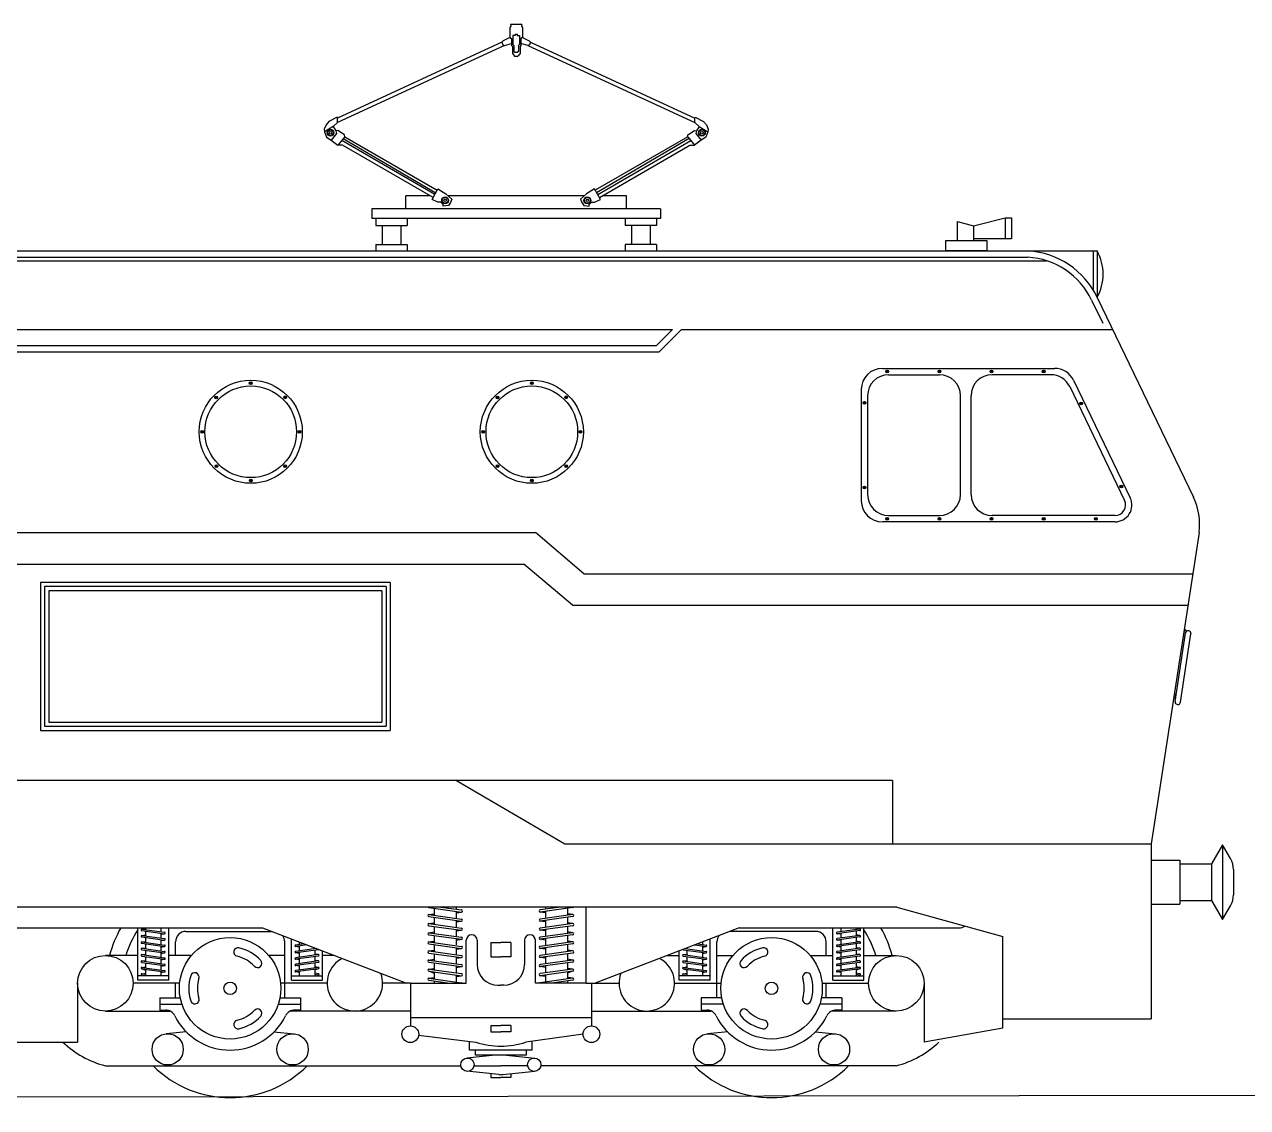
# Model space of a CAD drawing. Header units: millimetres. Extents: x 0 to 57649, y 0 to 15748.
# Drawn here: x 26019 to 29524, y 8422 to 11525 of the extents above; entities that cross this region are included whole.
import ezdxf

# ---------------------------------------------------------------- set-up
doc = ezdxf.new("R2010")
doc.units = ezdxf.units.MM
doc.layers.add('cienka', color=1, linetype='Continuous')
doc.layers.add('najciensza', color=254, linetype='Continuous')

msp = doc.modelspace()

# ---------------------------------------------------------------- linework, layer by layer
at = {"layer": 'cienka', "linetype": 'Continuous'}
msp.add_line((1499.5, 8421.9), (56770.6, 8490.9), dxfattribs=at)
at = {"layer": 'najciensza', "ltscale": 0.07}
for p, q in [((27412.6, 11520.6), (27409.4, 11516.4)), ((27409.4, 11516.4), (27409.4, 11488.2)), ((27411.9, 11525.5), (27412.6, 11520.6)), ((27443.9, 11525.5), (27411.9, 11525.5)), ((27425, 11498.1), (27430.8, 11498.1)), ((27425, 11498.1), (27425, 11494.2)), ((27430.8, 11498.1), (27430.8, 11494.2)), ((27443.9, 11525.5), (27443.2, 11520.6)), ((27443.2, 11520.6), (27446.4, 11516.4)), ((27446.4, 11516.4), (27446.4, 11488.2)), ((27386.9, 11474.6), (26916, 11257)), ((27394.2, 11465), (26916, 11244.5)), ((27390.6, 11478.4), (27386.9, 11474.6)), ((27386.9, 11474.6), (27389.9, 11467.3)), ((27389.9, 11467.3), (27394.2, 11465)), ((27409.4, 11488.2), (27390.6, 11478.4)), ((27394.2, 11465), (27414.3, 11471.4)), ((27409.4, 11488.2), (27414.3, 11485.6)), ((27414.3, 11485.6), (27414.3, 11465.6)), ((27414.3, 11465.6), (27416.9, 11462.5)), ((27425, 11494.2), (27418.7, 11494.2)), ((27418.7, 11494.2), (27418.7, 11468)), ((27418.7, 11468), (27421.3, 11465.5)), ((27421.3, 11465.5), (27421.3, 11448.2)), ((27430.8, 11494.2), (27437.1, 11494.2)), ((27437.1, 11468), (27434.5, 11465.5)), ((27434.5, 11465.5), (27434.5, 11448.2)), ((27437.1, 11494.2), (27437.1, 11468)), ((27441.5, 11465.6), (27438.9, 11462.5)), ((27446.4, 11488.2), (27441.5, 11485.6)), ((27441.5, 11485.6), (27441.5, 11465.6)), ((27461.6, 11465), (27441.5, 11471.4)), ((27446.4, 11488.2), (27465.3, 11478.4)), ((27465.9, 11467.3), (27461.6, 11465)), ((27461.6, 11465), (27939.8, 11244.5)), ((27465.3, 11478.4), (27468.9, 11474.6)), ((27468.9, 11474.6), (27465.9, 11467.3)), ((27468.9, 11474.6), (27939.8, 11257)), ((27416.9, 11462.5), (27416.9, 11442)), ((27416.9, 11442), (27422.9, 11434.2)), ((27421.3, 11448.2), (27425.1, 11445.4)), ((27422.9, 11434.2), (27432.9, 11434.2)), ((27430.8, 11445.4), (27425.1, 11445.4)), ((27434.5, 11448.2), (27430.8, 11445.4)), ((27438.9, 11442), (27432.9, 11434.2)), ((27438.9, 11462.5), (27438.9, 11442)), ((26914.8, 11259.5), (26890.8, 11247.8)), ((26916, 11257), (26914.8, 11259.5)), ((26916, 11244.5), (26916, 11257)), ((27939.8, 11257), (27941, 11259.5)), ((27939.8, 11244.5), (27939.8, 11257)), ((27941, 11259.5), (27965, 11247.8)), ((26882.8, 11237.7), (26877.4, 11225.7)), ((26877.4, 11225.7), (26878.7, 11217.5)), ((26903.1, 11232.9), (26878.7, 11217.5)), ((26878.7, 11217.5), (26884.6, 11203)), ((26890.8, 11247.8), (26882.8, 11237.7)), ((26916, 11244.5), (26903.1, 11232.9)), ((26903.1, 11232.9), (26911.2, 11220.9)), ((26917, 11221.8), (26911.2, 11220.9)), ((26911.2, 11220.9), (26913.3, 11213)), ((26935.7, 11208.9), (26917, 11221.8)), ((27920.1, 11208.9), (27938.8, 11221.8)), ((27938.8, 11221.8), (27944.6, 11220.9)), ((27939.8, 11244.5), (27952.7, 11232.9)), ((27944.6, 11220.9), (27942.6, 11213)), ((27952.7, 11232.9), (27944.6, 11220.9)), ((27952.7, 11232.9), (27977.1, 11217.5)), ((27965, 11247.8), (27973, 11237.7)), ((27977.1, 11217.5), (27971.2, 11203)), ((27973, 11237.7), (27978.4, 11225.7)), ((27978.4, 11225.7), (27977.1, 11217.5)), ((26884.6, 11203), (26897.6, 11194.1)), ((26913.3, 11213), (26897.6, 11194.1)), ((26897.6, 11194.1), (26917, 11179.6)), ((26936.4, 11203.9), (26917, 11179.6)), ((27194.4, 11038), (26927.8, 11193.1)), ((26932.4, 11199), (27197.3, 11043.3)), ((26937.1, 11203.5), (26935.7, 11208.9)), ((26936.4, 11203.9), (27201.3, 11050.6)), ((27919.4, 11203.9), (27654.5, 11050.6)), ((27923.4, 11199), (27658.5, 11043.3)), ((27661.4, 11038), (27928, 11193.1)), ((27918.7, 11203.5), (27920.1, 11208.9)), ((27919.4, 11203.9), (27938.8, 11179.6)), ((27958.2, 11194.1), (27938.8, 11179.6)), ((27942.6, 11213), (27958.2, 11194.1)), ((27971.2, 11203), (27958.2, 11194.1)), ((26930.1, 11179.6), (26917, 11179.6)), ((27189.6, 11029.3), (26930.1, 11179.6)), ((27666.2, 11029.3), (27925.7, 11179.6)), ((27925.7, 11179.6), (27938.8, 11179.6)), ((27186.7, 11024.1), (27203.7, 11054.9)), ((27203.7, 11054.9), (27226.4, 11039.9)), ((27652.1, 11054.9), (27629.5, 11039.9)), ((27669.1, 11024.1), (27652.1, 11054.9)), ((27111.4, 10997.3), (27111.4, 11034.4)), ((27180.8, 11034.4), (27111.4, 11034.4)), ((27203.2, 11016.6), (27186.7, 11024.1)), ((27211.9, 11016.6), (27203.2, 11016.6)), ((27218.8, 11009.3), (27211.9, 11016.6)), ((27218.8, 11005.1), (27218.8, 11009.3)), ((27233.7, 11007), (27218.8, 11005.1)), ((27226.4, 11039.9), (27243.7, 11024.7)), ((27623.2, 11034.4), (27232.7, 11034.4)), ((27239.7, 11015.3), (27233.7, 11007)), ((27243.7, 11024.7), (27239.7, 11015.3)), ((27629.5, 11039.9), (27612.1, 11024.7)), ((27612.1, 11024.7), (27616.1, 11015.3)), ((27616.1, 11015.3), (27622.1, 11007)), ((27622.1, 11007), (27637, 11005.1)), ((27637, 11009.3), (27643.9, 11016.6)), ((27637, 11005.1), (27637, 11009.3)), ((27643.9, 11016.6), (27652.7, 11016.6)), ((27652.7, 11016.6), (27669.1, 11024.1)), ((27744.4, 11034.4), (27675, 11034.4)), ((27744.4, 10997.3), (27744.4, 11034.4)), ((27841.6, 10997.3), (27014.2, 10997.3)), ((27014.2, 10997.3), (27014.2, 10969.2)), ((27841.6, 10997.3), (27841.6, 10969.2)), ((27841.6, 10969.2), (27014.2, 10969.2)), ((27025.9, 10969.2), (27025.9, 10949)), ((27025.9, 10949), (27115.5, 10949)), ((27043.8, 10949), (27043.8, 10894.6)), ((27097.6, 10949), (27097.6, 10894.6)), ((27115.5, 10969.2), (27115.5, 10949)), ((27740.4, 10969.2), (27740.4, 10949)), ((27829.9, 10949), (27740.4, 10949)), ((27758.3, 10949), (27758.3, 10894.6)), ((27812, 10949), (27812, 10894.6)), ((27829.9, 10969.2), (27829.9, 10949)), ((27025.9, 10894.6), (27025.9, 10876.5)), ((27025.9, 10894.6), (27115.5, 10894.6)), ((27115.5, 10894.6), (27115.5, 10876.5)), ((27740.4, 10894.6), (27740.4, 10876.5)), ((27829.9, 10894.6), (27740.4, 10894.6)), ((27829.9, 10894.6), (27829.9, 10876.5)), ((27055, 9914.5), (26076.2, 9914.5)), ((26076.2, 9914.5), (26076.2, 9514.4)), ((26088.2, 9902.6), (26088.2, 9526.3)), ((27043.1, 9902.6), (26088.2, 9902.6)), ((27043.1, 9902.6), (27043.1, 9526.3)), ((27055, 9914.5), (27055, 9514.4)), ((26076.2, 9514.4), (27055, 9514.4)), ((26088.2, 9526.3), (27043.1, 9526.3)), ((29247.5, 9177.7), (29247.6, 8675.8)), ((28822.3, 8675.8), (29247.6, 8675.8))]:
    msp.add_line(p, q, dxfattribs=at)
at = {"layer": 'najciensza'}
for p, q in [((28693, 10961.1), (28738.2, 10948)), ((28693, 10905.5), (28693, 10961.1)), ((28738.2, 10948), (28829.1, 10971.3)), ((28738.2, 10948), (28738.2, 10905.5)), ((28829.1, 10971.3), (28847, 10971.3)), ((28829.1, 10971.3), (28829.1, 10911.4)), ((28847, 10971.3), (28847, 10911.4)), ((28658.2, 10905.5), (28658.2, 10876.5)), ((28777.5, 10905.5), (28658.2, 10905.5)), ((28847, 10911.4), (28738.2, 10911.4)), ((28777.5, 10876.5), (28777.5, 10905.5)), ((19560.4, 10876.5), (28895.1, 10876.5)), ((28777.5, 10876.5), (28658.2, 10876.5)), ((28895.1, 10876.5), (29093.3, 10876.5)), ((29081.4, 10876.5), (29081.4, 10765)), ((29093.3, 10876.5), (29093.3, 10743.1)), ((19507.7, 10848.4), (28947.8, 10848.4)), ((19561.5, 10858.6), (28894, 10858.6)), ((29077.2, 10735.4), (29109, 10669.4)), ((29092.8, 10744.2), (29093.3, 10743.1)), ((29093.3, 10743.1), (29368.9, 10171.3)), ((20579.4, 10651.5), (27876.1, 10651.5)), ((27876.1, 10651.5), (27830.2, 10605.6)), ((27901.4, 10651.5), (27837.6, 10587.7)), ((27901.4, 10651.5), (29137.5, 10651.5)), ((20617.9, 10587.7), (27837.6, 10587.7)), ((20625.3, 10605.6), (27830.2, 10605.6)), ((28477.3, 10540), (28971.1, 10540)), ((28489.7, 10531.8), (28491.2, 10532.6)), ((28489.7, 10530.1), (28489.7, 10531.8)), ((28491.2, 10529.3), (28489.7, 10530.1)), ((28491.2, 10532.6), (28492.6, 10531.8)), ((28492.6, 10530.1), (28491.2, 10529.3)), ((28492.6, 10531.8), (28492.6, 10530.1)), ((28495.4, 10521.9), (28640.8, 10521.9)), ((28639.2, 10531.8), (28640.7, 10532.6)), ((28639.2, 10530.1), (28639.2, 10531.8)), ((28640.7, 10529.3), (28639.2, 10530.1)), ((28640.7, 10532.6), (28642.1, 10531.8)), ((28642.1, 10530.1), (28640.7, 10529.3)), ((28642.1, 10531.8), (28642.1, 10530.1)), ((28788.7, 10531.8), (28790.2, 10532.6)), ((28788.7, 10530.1), (28788.7, 10531.8)), ((28790.2, 10529.3), (28788.7, 10530.1)), ((28790.2, 10532.6), (28791.6, 10531.8)), ((28791.6, 10530.1), (28790.2, 10529.3)), ((28791.6, 10531.8), (28791.6, 10530.1)), ((28959.8, 10521.9), (28791.9, 10521.9)), ((28939.7, 10532.6), (28938.2, 10531.8)), ((28938.2, 10531.8), (28938.2, 10530.1)), ((28938.2, 10530.1), (28939.7, 10529.3)), ((28941.1, 10531.8), (28939.7, 10532.6)), ((28939.7, 10529.3), (28941.1, 10530.1)), ((28941.1, 10530.1), (28941.1, 10531.8)), ((26665.4, 10498.6), (26666.9, 10499.4)), ((26665.4, 10496.9), (26665.4, 10498.6)), ((26666.9, 10496.1), (26665.4, 10496.9)), ((26666.9, 10499.4), (26668.3, 10498.6)), ((26668.3, 10496.9), (26666.9, 10496.1)), ((26668.3, 10498.6), (26668.3, 10496.9)), ((27471.1, 10498.6), (27472.5, 10499.4)), ((27471.1, 10496.9), (27471.1, 10498.6)), ((27472.5, 10496.1), (27471.1, 10496.9)), ((27472.5, 10499.4), (27474, 10498.6)), ((27474, 10496.9), (27472.5, 10496.1)), ((27474, 10498.6), (27474, 10496.9)), ((29014.2, 10487.7), (29171.4, 10161.6)), ((29025.6, 10505.8), (29187.7, 10169.5)), ((26566.7, 10456.3), (26567.1, 10457.9)), ((26567.9, 10455.1), (26566.7, 10456.3)), ((26567.1, 10457.9), (26568.8, 10458.4)), ((26569.5, 10455.6), (26567.9, 10455.1)), ((26568.8, 10458.4), (26569.9, 10457.2)), ((26569.9, 10457.2), (26569.5, 10455.6)), ((26764, 10457.5), (26765.2, 10458.7)), ((26764.4, 10455.9), (26764, 10457.5)), ((26766, 10455.4), (26764.4, 10455.9)), ((26765.2, 10458.7), (26766.8, 10458.2)), ((26767.2, 10456.6), (26766, 10455.4)), ((26766.8, 10458.2), (26767.2, 10456.6)), ((27372.4, 10456.3), (27372.8, 10457.9)), ((27373.5, 10455.1), (27372.4, 10456.3)), ((27372.8, 10457.9), (27374.4, 10458.4)), ((27375.2, 10455.6), (27373.5, 10455.1)), ((27374.4, 10458.4), (27375.6, 10457.2)), ((27375.6, 10457.2), (27375.2, 10455.6)), ((27569.6, 10457.5), (27570.8, 10458.7)), ((27570, 10455.9), (27569.6, 10457.5)), ((27571.7, 10455.4), (27570, 10455.9)), ((27570.8, 10458.7), (27572.4, 10458.2)), ((27572.8, 10456.6), (27571.7, 10455.4)), ((27572.4, 10458.2), (27572.8, 10456.6)), ((28416.9, 10479.6), (28416.9, 10160.6)), ((28435, 10461.5), (28435, 10178.7)), ((28701.3, 10178.7), (28701.3, 10461.5)), ((28731.5, 10178.7), (28731.5, 10461.5)), ((28425.1, 10442.8), (28424.3, 10441.4)), ((28424.3, 10441.4), (28425.1, 10440)), ((28426.8, 10442.8), (28425.1, 10442.8)), ((28425.1, 10440), (28426.8, 10440)), ((28427.6, 10441.4), (28426.8, 10442.8)), ((28426.8, 10440), (28427.6, 10441.4)), ((29046.3, 10441.2), (29045.4, 10439.7)), ((29045.4, 10439.7), (29046.3, 10438.3)), ((29047.9, 10441.2), (29046.3, 10441.2)), ((29046.3, 10438.3), (29047.9, 10438.3)), ((29048.8, 10439.7), (29047.9, 10441.2)), ((29047.9, 10438.3), (29048.8, 10439.7)), ((26525.9, 10358.1), (26526.8, 10359.5)), ((26526.8, 10356.6), (26525.9, 10358.1)), ((26526.8, 10359.5), (26528.5, 10359.5)), ((26528.5, 10356.6), (26526.8, 10356.6)), ((26528.5, 10359.5), (26529.3, 10358.1)), ((26529.3, 10358.1), (26528.5, 10356.6)), ((26804.9, 10358.5), (26805.7, 10359.9)), ((26805.7, 10357), (26804.9, 10358.5)), ((26805.7, 10359.9), (26807.4, 10359.9)), ((26807.4, 10357), (26805.7, 10357)), ((26807.4, 10359.9), (26808.3, 10358.5)), ((26808.3, 10358.5), (26807.4, 10357)), ((27331.6, 10358.1), (27332.4, 10359.5)), ((27332.4, 10356.6), (27331.6, 10358.1)), ((27332.4, 10359.5), (27334.1, 10359.5)), ((27334.1, 10356.6), (27332.4, 10356.6)), ((27334.1, 10359.5), (27334.9, 10358.1)), ((27334.9, 10358.1), (27334.1, 10356.6)), ((27610.6, 10358.5), (27611.4, 10359.9)), ((27611.4, 10357), (27610.6, 10358.5)), ((27611.4, 10359.9), (27613.1, 10359.9)), ((27613.1, 10357), (27611.4, 10357)), ((27613.1, 10359.9), (27613.9, 10358.5)), ((27613.9, 10358.5), (27613.1, 10357)), ((26567, 10259.9), (26568.2, 10261.1)), ((26567.4, 10258.3), (26567, 10259.9)), ((26569.1, 10257.9), (26567.4, 10258.3)), ((26568.2, 10261.1), (26569.8, 10260.7)), ((26570.2, 10259.1), (26569.1, 10257.9)), ((26569.8, 10260.7), (26570.2, 10259.1)), ((26764.3, 10259.4), (26764.7, 10261)), ((26765.4, 10258.2), (26764.3, 10259.4)), ((26764.7, 10261), (26766.3, 10261.4)), ((26767.1, 10258.6), (26765.4, 10258.2)), ((26766.3, 10261.4), (26767.5, 10260.2)), ((26767.5, 10260.2), (26767.1, 10258.6)), ((27372.7, 10259.9), (27373.8, 10261.1)), ((27373.1, 10258.3), (27372.7, 10259.9)), ((27374.7, 10257.9), (27373.1, 10258.3)), ((27373.8, 10261.1), (27375.4, 10260.7)), ((27375.9, 10259.1), (27374.7, 10257.9)), ((27375.4, 10260.7), (27375.9, 10259.1)), ((27569.9, 10259.4), (27570.3, 10261)), ((27571.1, 10258.2), (27569.9, 10259.4)), ((27570.3, 10261), (27572, 10261.4)), ((27572.7, 10258.6), (27571.1, 10258.2)), ((27572, 10261.4), (27573.1, 10260.2)), ((27573.1, 10260.2), (27572.7, 10258.6)), ((26665.9, 10219.6), (26667.3, 10220.5)), ((26665.9, 10217.9), (26665.9, 10219.6)), ((26667.3, 10217.1), (26665.9, 10217.9)), ((26667.3, 10220.5), (26668.8, 10219.6)), ((26668.8, 10217.9), (26667.3, 10217.1)), ((26668.8, 10219.6), (26668.8, 10217.9)), ((27471.5, 10219.6), (27473, 10220.5)), ((27471.5, 10217.9), (27471.5, 10219.6)), ((27473, 10217.1), (27471.5, 10217.9)), ((27473, 10220.5), (27474.4, 10219.6)), ((27474.4, 10217.9), (27473, 10217.1)), ((27474.4, 10219.6), (27474.4, 10217.9)), ((29160.6, 10201.3), (29161.4, 10202.8)), ((29161.4, 10199.9), (29160.6, 10201.3)), ((29161.4, 10202.8), (29163.1, 10202.8)), ((29163.1, 10202.8), (29163.9, 10201.3)), ((29163.9, 10201.3), (29163.1, 10199.9)), ((28424.3, 10198.8), (28425.1, 10200.2)), ((28425.1, 10197.3), (28424.3, 10198.8)), ((28425.1, 10200.2), (28426.8, 10200.2)), ((28426.8, 10197.3), (28425.1, 10197.3)), ((28426.8, 10200.2), (28427.6, 10198.8)), ((28427.6, 10198.8), (28426.8, 10197.3)), ((29163.1, 10199.9), (29161.4, 10199.9)), ((29144.2, 10100.2), (28477.3, 10100.2)), ((28491.2, 10110.9), (28489.7, 10110.1)), ((28489.7, 10110.1), (28489.7, 10108.4)), ((28489.7, 10108.4), (28491.2, 10107.5)), ((28492.6, 10110.1), (28491.2, 10110.9)), ((28491.2, 10107.5), (28492.6, 10108.4)), ((28492.6, 10108.4), (28492.6, 10110.1)), ((28495.4, 10118.3), (28640.8, 10118.3)), ((28640.7, 10110.9), (28639.2, 10110.1)), ((28639.2, 10110.1), (28639.2, 10108.4)), ((28639.2, 10108.4), (28640.7, 10107.5)), ((28642.1, 10110.1), (28640.7, 10110.9)), ((28640.7, 10107.5), (28642.1, 10108.4)), ((28642.1, 10108.4), (28642.1, 10110.1)), ((28790.2, 10110.9), (28788.7, 10110.1)), ((28788.7, 10110.1), (28788.7, 10108.4)), ((28788.7, 10108.4), (28790.2, 10107.5)), ((28791.6, 10110.1), (28790.2, 10110.9)), ((28790.2, 10107.5), (28791.6, 10108.4)), ((28791.6, 10108.4), (28791.6, 10110.1)), ((29144.2, 10118.3), (28791.9, 10118.3)), ((28938.2, 10110.1), (28939.7, 10110.9)), ((28938.2, 10108.4), (28938.2, 10110.1)), ((28939.7, 10107.5), (28938.2, 10108.4)), ((28939.7, 10110.9), (28941.1, 10110.1)), ((28941.1, 10108.4), (28939.7, 10107.5)), ((28941.1, 10110.1), (28941.1, 10108.4)), ((29087.7, 10110.1), (29089.2, 10110.9)), ((29087.7, 10108.4), (29087.7, 10110.1)), ((29089.2, 10107.5), (29087.7, 10108.4)), ((29089.2, 10110.9), (29090.6, 10110.1)), ((29090.6, 10108.4), (29089.2, 10107.5)), ((29090.6, 10110.1), (29090.6, 10108.4)), ((20961.3, 10069.9), (27483.3, 10069.9)), ((27622.2, 9951.6), (27483.3, 10069.9)), ((29385.2, 10069.9), (29247.5, 9177.7)), ((20994.7, 9979.3), (27449.9, 9979.3)), ((27588.8, 9861), (27449.9, 9979.3)), ((26064.3, 9926.4), (26064.3, 9502.5)), ((27066.9, 9926.4), (26064.3, 9926.4)), ((27066.9, 9926.4), (27066.9, 9502.5)), ((27622.2, 9951.6), (29366.9, 9951.6)), ((27588.8, 9861), (29352.9, 9861)), ((29316.3, 9585.7), (29346.5, 9781.4)), ((29341.6, 9787.4), (29347.1, 9783.4)), ((29342.5, 9793.3), (29350.8, 9787.2)), ((29331.7, 9583.4), (29361.9, 9779)), ((29313.9, 9608.2), (29318.8, 9601.7)), ((29312.6, 9599.3), (29317.4, 9592.9)), ((26064.3, 9502.5), (27066.9, 9502.5)), ((28506.2, 9359), (24156.4, 9359)), ((27257, 9359), (27567.3, 9177.7)), ((28506.2, 9359), (28506.2, 9177.7)), ((27567.3, 9177.7), (29247.5, 9177.7)), ((29452.2, 9174.3), (29420.8, 9120.6)), ((29475, 9135.2), (29452.2, 9174.3)), ((29452.2, 9174.3), (29452.2, 8961)), ((29247.5, 9130.4), (29329.8, 9130.4)), ((29329.8, 9130.4), (29329.8, 9004.9)), ((29329.8, 9120.6), (29420.8, 9120.6)), ((29420.8, 9120.6), (29420.8, 9014.7)), ((29483.6, 9103.6), (29483.6, 9031.7)), ((29329.8, 9014.7), (29420.8, 9014.7)), ((29420.8, 9014.7), (29452.2, 8961)), ((28519, 8996.4), (24216.8, 8996.4)), ((27177.6, 8995.1), (27270.9, 8982.1)), ((27177.6, 8975), (27192.5, 8977.1)), ((27177.6, 8975), (27270.9, 8962)), ((27192.5, 8993.1), (27192.5, 8972.9)), ((27211.7, 8996.4), (27270.9, 8988.1)), ((27256.1, 8996.4), (27256.1, 8990.1)), ((27256.1, 8984.2), (27256.1, 8964.1)), ((27256.1, 8980), (27270.9, 8982.1)), ((27556.1, 8996.4), (27496.9, 8988.1)), ((27590.2, 8995.1), (27496.9, 8982.1)), ((27511.7, 8980), (27496.9, 8982.1)), ((27590.2, 8975), (27496.9, 8962)), ((27511.7, 8996.4), (27511.7, 8990.1)), ((27511.7, 8984.2), (27511.7, 8964.1)), ((27575.3, 8993.1), (27575.3, 8972.9)), ((27590.2, 8975), (27575.3, 8977.1)), ((27628.3, 8778.1), (27628.3, 8996.4)), ((28519, 8996.4), (28822.3, 8911.7)), ((29247.5, 9004.9), (29329.8, 9004.9)), ((29452.2, 8961), (29475, 9000.1)), ((27177.6, 8969.1), (27270.9, 8956)), ((27177.6, 8948.9), (27192.5, 8951)), ((27177.6, 8948.9), (27270.9, 8935.9)), ((27177.6, 8943), (27270.9, 8929.9)), ((27192.5, 8967), (27192.5, 8946.9)), ((27192.5, 8940.9), (27192.5, 8920.8)), ((27256.1, 8958.1), (27256.1, 8938)), ((27256.1, 8954), (27270.9, 8956)), ((27590.2, 8969.1), (27496.9, 8956)), ((27511.7, 8954), (27496.9, 8956)), ((27590.2, 8948.9), (27496.9, 8935.9)), ((27590.2, 8943), (27496.9, 8929.9)), ((27511.7, 8958.1), (27511.7, 8938)), ((27575.3, 8967), (27575.3, 8946.9)), ((27590.2, 8948.9), (27575.3, 8951)), ((27575.3, 8940.9), (27575.3, 8920.8)), ((25049.6, 8936.7), (26700.4, 8936.7)), ((26050.4, 8936.7), (26267.8, 8936.7)), ((26343.1, 8787.3), (26343.1, 8936.7)), ((26354.9, 8933.2), (26365.4, 8934.7)), ((26354.9, 8933.2), (26420.2, 8924.1)), ((26354.9, 8929), (26420.2, 8919.9)), ((26354.9, 8914.9), (26365.4, 8916.4)), ((26354.9, 8914.9), (26420.2, 8905.8)), ((26354.9, 8910.8), (26420.2, 8901.6)), ((26365.4, 8936.7), (26365.4, 8931.7)), ((26365.4, 8927.6), (26365.4, 8913.5)), ((26365.4, 8909.3), (26365.4, 8895.2)), ((26409.8, 8936.7), (26409.8, 8925.5)), ((26409.8, 8921.3), (26409.8, 8907.3)), ((26409.8, 8918.4), (26420.2, 8919.9)), ((26432.1, 8787.3), (26432.1, 8936.7)), ((26481.3, 8926.5), (26726.8, 8926.5)), ((26700.4, 8936.7), (27113.2, 8778.1)), ((26784, 8787.3), (26784, 8904.5)), ((27177.6, 8922.9), (27192.5, 8924.9)), ((27177.6, 8922.9), (27270.9, 8909.8)), ((27177.6, 8916.9), (27270.9, 8903.9)), ((27192.5, 8914.8), (27192.5, 8894.7)), ((27256.1, 8932), (27256.1, 8911.9)), ((27256.1, 8927.9), (27270.9, 8929.9)), ((27256.1, 8905.9), (27256.1, 8888)), ((27256.1, 8901.8), (27270.9, 8903.9)), ((27511.7, 8927.9), (27496.9, 8929.9)), ((27590.2, 8922.9), (27496.9, 8909.8)), ((27590.2, 8916.9), (27496.9, 8903.9)), ((27511.7, 8901.8), (27496.9, 8903.9)), ((27511.7, 8932), (27511.7, 8911.9)), ((27511.7, 8905.9), (27511.7, 8888)), ((27590.2, 8922.9), (27575.3, 8924.9)), ((27575.3, 8914.8), (27575.3, 8894.7)), ((28067.4, 8936.7), (27654.6, 8778.1)), ((27983.8, 8787.3), (27983.8, 8904.5)), ((28286.5, 8926.5), (28041, 8926.5)), ((28067.4, 8936.7), (28696.9, 8936.7)), ((28335.7, 8787.3), (28335.7, 8936.7)), ((28412.9, 8933.2), (28347.6, 8924.1)), ((28412.9, 8929), (28347.6, 8919.9)), ((28358, 8918.4), (28347.6, 8919.9)), ((28412.9, 8914.9), (28347.6, 8905.8)), ((28412.9, 8910.8), (28347.6, 8901.6)), ((28358, 8936.7), (28358, 8925.5)), ((28358, 8921.3), (28358, 8907.3)), ((28402.4, 8936.7), (28402.4, 8931.7)), ((28412.9, 8933.2), (28402.4, 8934.7)), ((28402.4, 8927.6), (28402.4, 8913.5)), ((28412.9, 8914.9), (28402.4, 8916.4)), ((28402.4, 8909.3), (28402.4, 8895.2)), ((28424.7, 8787.3), (28424.7, 8936.7)), ((28822.3, 8649.1), (28822.3, 8911.7)), ((26354.9, 8896.7), (26365.4, 8898.1)), ((26354.9, 8896.7), (26420.2, 8887.5)), ((26354.9, 8892.5), (26420.2, 8883.4)), ((26354.9, 8878.4), (26365.4, 8879.9)), ((26354.9, 8878.4), (26420.2, 8869.3)), ((26354.9, 8874.2), (26420.2, 8865.1)), ((26365.4, 8891), (26365.4, 8877)), ((26365.4, 8872.8), (26365.4, 8858.7)), ((26409.8, 8903.1), (26409.8, 8889)), ((26409.8, 8900.2), (26420.2, 8901.6)), ((26409.8, 8884.8), (26409.8, 8872.3)), ((26409.8, 8881.9), (26420.2, 8883.4)), ((26451.5, 8857.7), (26451.5, 8896.7)), ((26764.6, 8735.9), (26764.6, 8896.7)), ((26819.6, 8890.9), (26795.9, 8887.5)), ((26827.6, 8887.8), (26795.9, 8883.4)), ((26806.3, 8881.9), (26795.9, 8883.4)), ((26854.4, 8877.5), (26795.9, 8869.3)), ((26861.2, 8874.2), (26795.9, 8865.1)), ((26806.3, 8896), (26806.3, 8889)), ((26806.3, 8884.8), (26806.3, 8872.3)), ((26850.7, 8878.9), (26850.7, 8877)), ((26850.7, 8872.8), (26850.7, 8858.7)), ((26873, 8787.3), (26873, 8870.4)), ((27177.6, 8896.8), (27192.5, 8898.9)), ((27177.6, 8896.8), (27270.9, 8883.7)), ((27177.6, 8890.8), (27270.9, 8877.8)), ((27177.6, 8870.7), (27192.5, 8872.8)), ((27177.6, 8870.7), (27270.9, 8857.7)), ((27192.5, 8888.7), (27192.5, 8868.6)), ((27256.1, 8879.8), (27256.1, 8859.7)), ((27256.1, 8875.7), (27270.9, 8877.8)), ((27284.8, 8778.1), (27284.8, 8901.2)), ((27315.9, 8901.2), (27315.9, 8832.1)), ((27355.2, 8894.5), (27355.2, 8853.8)), ((27355.2, 8894.5), (27383.9, 8894.5)), ((27412.6, 8894.5), (27383.9, 8894.5)), ((27412.6, 8894.5), (27412.6, 8853.8)), ((27451.9, 8901.2), (27451.9, 8832.1)), ((27483, 8778.1), (27483, 8901.2)), ((27590.2, 8896.8), (27496.9, 8883.7)), ((27590.2, 8890.8), (27496.9, 8877.8)), ((27511.7, 8875.7), (27496.9, 8877.8)), ((27590.2, 8870.7), (27496.9, 8857.7)), ((27511.7, 8879.8), (27511.7, 8859.7)), ((27590.2, 8896.8), (27575.3, 8898.9)), ((27575.3, 8888.7), (27575.3, 8868.6)), ((27590.2, 8870.7), (27575.3, 8872.8)), ((27894.8, 8787.3), (27894.8, 8870.4)), ((27906.6, 8874.2), (27971.9, 8865.1)), ((27913.4, 8877.5), (27971.9, 8869.3)), ((27917.1, 8878.9), (27917.1, 8877)), ((27917.1, 8872.8), (27917.1, 8858.7)), ((27940.2, 8887.8), (27971.9, 8883.4)), ((27948.2, 8890.9), (27971.9, 8887.5)), ((27961.5, 8896), (27961.5, 8889)), ((27961.5, 8884.8), (27961.5, 8872.3)), ((27961.5, 8881.9), (27971.9, 8883.4)), ((28003.2, 8735.9), (28003.2, 8896.7)), ((28316.3, 8857.7), (28316.3, 8896.7)), ((28358, 8900.2), (28347.6, 8901.6)), ((28412.9, 8896.7), (28347.6, 8887.5)), ((28412.9, 8892.5), (28347.6, 8883.4)), ((28358, 8881.9), (28347.6, 8883.4)), ((28412.9, 8878.4), (28347.6, 8869.3)), ((28412.9, 8874.2), (28347.6, 8865.1)), ((28358, 8903.1), (28358, 8889)), ((28358, 8884.8), (28358, 8872.3)), ((28412.9, 8896.7), (28402.4, 8898.1)), ((28402.4, 8891), (28402.4, 8877)), ((28412.9, 8878.4), (28402.4, 8879.9)), ((28402.4, 8872.8), (28402.4, 8858.7)), ((26343.1, 8857.7), (26250.5, 8857.7)), ((26354.9, 8860.2), (26365.4, 8861.6)), ((26354.9, 8860.2), (26420.2, 8851)), ((26354.9, 8856), (26420.2, 8846.9)), ((26354.9, 8841.9), (26365.4, 8843.4)), ((26354.9, 8841.9), (26420.2, 8832.8)), ((26354.9, 8837.7), (26420.2, 8828.6)), ((26365.4, 8854.5), (26365.4, 8840.4)), ((26365.4, 8836.3), (26365.4, 8822.2)), ((26409.8, 8866.6), (26409.8, 8852.5)), ((26409.8, 8863.7), (26420.2, 8865.1)), ((26409.8, 8848.3), (26409.8, 8834.2)), ((26409.8, 8845.4), (26420.2, 8846.9)), ((26497.2, 8857.7), (26432.1, 8857.7)), ((26764.6, 8857.7), (26718.9, 8857.7)), ((26806.3, 8863.7), (26795.9, 8865.1)), ((26861.2, 8860.2), (26795.9, 8851)), ((26861.2, 8856), (26795.9, 8846.9)), ((26806.3, 8845.4), (26795.9, 8846.9)), ((26861.2, 8841.9), (26795.9, 8832.8)), ((26861.2, 8837.7), (26795.9, 8828.6)), ((26806.3, 8866.6), (26806.3, 8852.5)), ((26806.3, 8848.3), (26806.3, 8834.2)), ((26861.2, 8860.2), (26850.7, 8861.6)), ((26850.7, 8854.5), (26850.7, 8840.4)), ((26861.2, 8841.9), (26850.7, 8843.4)), ((26850.7, 8836.3), (26850.7, 8822.2)), ((26905.9, 8857.7), (26873, 8857.7)), ((27177.6, 8864.7), (27270.9, 8851.7)), ((27177.6, 8844.6), (27192.5, 8846.7)), ((27177.6, 8844.6), (27270.9, 8831.6)), ((27177.6, 8838.6), (27270.9, 8825.6)), ((27192.5, 8862.6), (27192.5, 8842.5)), ((27192.5, 8836.6), (27192.5, 8816.5)), ((27256.1, 8853.8), (27256.1, 8833.6)), ((27256.1, 8849.6), (27270.9, 8851.7)), ((27355.2, 8853.8), (27383.9, 8853.8)), ((27412.6, 8853.8), (27383.9, 8853.8)), ((27590.2, 8864.7), (27496.9, 8851.7)), ((27511.7, 8849.6), (27496.9, 8851.7)), ((27590.2, 8844.6), (27496.9, 8831.6)), ((27590.2, 8838.6), (27496.9, 8825.6)), ((27511.7, 8853.8), (27511.7, 8833.6)), ((27575.3, 8862.6), (27575.3, 8842.5)), ((27590.2, 8844.6), (27575.3, 8846.7)), ((27575.3, 8836.6), (27575.3, 8816.5)), ((27861.9, 8857.7), (27894.8, 8857.7)), ((27906.6, 8860.2), (27917.1, 8861.6)), ((27906.6, 8860.2), (27971.9, 8851)), ((27906.6, 8856), (27971.9, 8846.9)), ((27906.6, 8841.9), (27917.1, 8843.4)), ((27906.6, 8841.9), (27971.9, 8832.8)), ((27906.6, 8837.7), (27971.9, 8828.6)), ((27917.1, 8854.5), (27917.1, 8840.4)), ((27917.1, 8836.3), (27917.1, 8822.2)), ((27961.5, 8866.6), (27961.5, 8852.5)), ((27961.5, 8863.7), (27971.9, 8865.1)), ((27961.5, 8848.3), (27961.5, 8834.2)), ((27961.5, 8845.4), (27971.9, 8846.9)), ((28003.2, 8857.7), (28048.9, 8857.7)), ((28270.6, 8857.7), (28335.7, 8857.7)), ((28358, 8863.7), (28347.6, 8865.1)), ((28412.9, 8860.2), (28347.6, 8851)), ((28412.9, 8856), (28347.6, 8846.9)), ((28358, 8845.4), (28347.6, 8846.9)), ((28412.9, 8841.9), (28347.6, 8832.8)), ((28412.9, 8837.7), (28347.6, 8828.6)), ((28358, 8866.6), (28358, 8852.5)), ((28358, 8848.3), (28358, 8834.2)), ((28412.9, 8860.2), (28402.4, 8861.6)), ((28402.4, 8854.5), (28402.4, 8840.4)), ((28412.9, 8841.9), (28402.4, 8843.4)), ((28402.4, 8836.3), (28402.4, 8822.2)), ((28424.7, 8857.7), (28517.3, 8857.7)), ((26432.1, 8799.3), (26343.1, 8799.3)), ((26354.9, 8823.6), (26365.4, 8825.1)), ((26354.9, 8823.6), (26420.2, 8814.5)), ((26354.9, 8819.5), (26420.2, 8810.3)), ((26354.9, 8805.4), (26365.4, 8806.8)), ((26354.9, 8801.2), (26365.4, 8802.7)), ((26356.2, 8819.3), (26365.4, 8815.8)), ((26365.4, 8818), (26365.4, 8799.3)), ((26409.8, 8830), (26409.8, 8816)), ((26409.8, 8827.1), (26420.2, 8828.6)), ((26409.8, 8811.8), (26409.8, 8799.3)), ((26409.8, 8808.9), (26420.2, 8810.3)), ((26784, 8799.3), (26873, 8799.3)), ((26806.3, 8827.1), (26795.9, 8828.6)), ((26861.2, 8823.6), (26795.9, 8814.5)), ((26861.2, 8819.5), (26795.9, 8810.3)), ((26806.3, 8808.9), (26795.9, 8810.3)), ((26806.3, 8830), (26806.3, 8816)), ((26806.3, 8811.8), (26806.3, 8799.3)), ((26861.2, 8823.6), (26850.7, 8825.1)), ((26859.9, 8819.3), (26850.7, 8815.8)), ((26850.7, 8818), (26850.7, 8799.3)), ((26861.2, 8805.4), (26850.7, 8806.8)), ((26861.2, 8801.2), (26850.7, 8802.7)), ((27177.6, 8818.5), (27192.5, 8820.6)), ((27177.6, 8818.5), (27270.9, 8805.5)), ((27177.6, 8812.6), (27270.9, 8799.5)), ((27179.4, 8812.3), (27192.5, 8807.3)), ((27179.4, 8812.3), (27192.5, 8807.3)), ((27192.5, 8810.5), (27192.5, 8790.4)), ((27256.1, 8827.7), (27256.1, 8807.6)), ((27256.1, 8823.5), (27270.9, 8825.6)), ((27256.1, 8801.6), (27256.1, 8781.5)), ((27256.1, 8797.5), (27270.9, 8799.5)), ((27511.7, 8823.5), (27496.9, 8825.6)), ((27590.2, 8818.5), (27496.9, 8805.5)), ((27590.2, 8812.6), (27496.9, 8799.5)), ((27511.7, 8797.5), (27496.9, 8799.5)), ((27511.7, 8827.7), (27511.7, 8807.6)), ((27511.7, 8801.6), (27511.7, 8781.5)), ((27590.2, 8818.5), (27575.3, 8820.6)), ((27588.4, 8812.3), (27575.3, 8807.3)), ((27588.4, 8812.3), (27575.3, 8807.3)), ((27575.3, 8810.5), (27575.3, 8790.4)), ((27983.8, 8799.3), (27894.8, 8799.3)), ((27906.6, 8823.6), (27917.1, 8825.1)), ((27906.6, 8823.6), (27971.9, 8814.5)), ((27906.6, 8819.5), (27971.9, 8810.3)), ((27906.6, 8805.4), (27917.1, 8806.8)), ((27906.6, 8801.2), (27917.1, 8802.7)), ((27907.9, 8819.3), (27917.1, 8815.8)), ((27917.1, 8818), (27917.1, 8799.3)), ((27961.5, 8830), (27961.5, 8816)), ((27961.5, 8827.1), (27971.9, 8828.6)), ((27961.5, 8811.8), (27961.5, 8799.3)), ((27961.5, 8808.9), (27971.9, 8810.3)), ((28335.7, 8799.3), (28424.7, 8799.3)), ((28358, 8827.1), (28347.6, 8828.6)), ((28412.9, 8823.6), (28347.6, 8814.5)), ((28412.9, 8819.5), (28347.6, 8810.3)), ((28358, 8808.9), (28347.6, 8810.3)), ((28358, 8830), (28358, 8816)), ((28358, 8811.8), (28358, 8799.3)), ((28412.9, 8823.6), (28402.4, 8825.1)), ((28411.6, 8819.3), (28402.4, 8815.8)), ((28402.4, 8818), (28402.4, 8799.3)), ((28412.9, 8805.4), (28402.4, 8806.8)), ((28412.9, 8801.2), (28402.4, 8802.7)), ((26170.8, 8778.1), (26170.8, 8609.2)), ((26463.3, 8778.1), (26330.1, 8778.1)), ((26432.1, 8787.3), (26343.1, 8787.3)), ((26451.5, 8735.9), (26451.5, 8778.1)), ((26886, 8778.1), (26752.7, 8778.1)), ((26784, 8787.3), (26873, 8787.3)), ((27124.5, 8778.1), (27045.3, 8778.1)), ((27124.5, 8778.1), (27284.8, 8778.1)), ((27124.5, 8778.1), (27124.5, 8655.8)), ((27177.6, 8792.5), (27192.5, 8794.5)), ((27177.6, 8792.5), (27270.9, 8779.4)), ((27177.6, 8786.5), (27237.8, 8778.1)), ((27192.5, 8784.4), (27192.5, 8778.1)), ((27192.5, 8784.4), (27192.5, 8783.7)), ((27375.6, 8772.4), (27383.9, 8772.4)), ((27392.2, 8772.4), (27383.9, 8772.4)), ((27628.3, 8778.1), (27483, 8778.1)), ((27590.2, 8792.5), (27496.9, 8779.4)), ((27590.2, 8786.5), (27530, 8778.1)), ((27590.2, 8792.5), (27575.3, 8794.5)), ((27575.3, 8784.4), (27575.3, 8778.1)), ((27628.3, 8778.1), (27643.3, 8778.1)), ((27643.3, 8778.1), (27643.3, 8655.8)), ((27643.3, 8778.1), (27722.5, 8778.1)), ((27881.8, 8778.1), (28015, 8778.1)), ((27983.8, 8787.3), (27894.8, 8787.3)), ((28304.5, 8778.1), (28437.7, 8778.1)), ((28316.3, 8735.9), (28316.3, 8778.1)), ((28335.7, 8787.3), (28424.7, 8787.3)), ((28597, 8778.1), (28597, 8609.2)), ((26406.4, 8735.9), (26465.3, 8735.9)), ((26406.4, 8735.9), (26406.4, 8701.2)), ((26750.8, 8735.9), (26809.7, 8735.9)), ((26809.7, 8735.9), (26809.7, 8701.2)), ((27958.1, 8735.9), (27958.1, 8701.2)), ((28017, 8735.9), (27958.1, 8735.9)), ((28361.4, 8735.9), (28302.5, 8735.9)), ((28361.4, 8735.9), (28361.4, 8701.2)), ((26250.5, 8698.4), (26435.3, 8698.4)), ((26406.4, 8718), (26469.9, 8718)), ((26406.4, 8701.2), (26422.7, 8701.2)), ((26746.2, 8718), (26809.7, 8718)), ((27124.5, 8698.4), (26780.8, 8698.4)), ((26809.7, 8701.2), (26793.4, 8701.2)), ((27643.3, 8698.4), (27987, 8698.4)), ((28021.6, 8718), (27958.1, 8718)), ((27958.1, 8701.2), (27974.4, 8701.2)), ((28361.4, 8718), (28297.9, 8718)), ((28517.3, 8698.4), (28332.5, 8698.4)), ((28361.4, 8701.2), (28345.1, 8701.2)), ((27643.3, 8679.4), (27124.5, 8679.4)), ((26482.4, 8638.6), (26424.8, 8633.2)), ((26733.6, 8638.6), (26791.2, 8633.2)), ((27148.2, 8629), (27312, 8608.9)), ((27355.2, 8656.5), (27383.9, 8656.5)), ((27355.2, 8656.5), (27355.2, 8638.6)), ((27355.2, 8638.6), (27383.9, 8638.6)), ((27412.6, 8656.5), (27383.9, 8656.5)), ((27412.6, 8638.6), (27383.9, 8638.6)), ((27412.6, 8656.5), (27412.6, 8638.6)), ((27620.2, 8632.3), (27455.8, 8608.9)), ((28034.2, 8638.6), (27976.5, 8633.2)), ((28285.4, 8638.6), (28343, 8633.2)), ((28822.3, 8649.1), (28597, 8609.2)), ((25435.4, 8609.2), (26170.8, 8609.2)), ((27294.4, 8586.1), (27294.4, 8611)), ((27473.4, 8586.1), (27473.4, 8611.4)), ((27367.9, 8572.1), (27286.2, 8563.7)), ((27473.4, 8586.1), (27294.4, 8586.1)), ((27310.8, 8572.1), (27310.8, 8586.1)), ((27457, 8572.1), (27310.8, 8572.1)), ((27399.9, 8572.1), (27481.6, 8563.7)), ((27457, 8572.1), (27457, 8586.1)), ((26250.5, 8541.4), (27269.3, 8541.4)), ((27377.8, 8516.3), (27286.2, 8525.7)), ((27307, 8541.4), (27383.9, 8541.4)), ((27355.2, 8518.6), (27355.2, 8507.9)), ((27460.8, 8541.4), (27383.9, 8541.4)), ((27390, 8516.3), (27481.6, 8525.7)), ((27412.6, 8518.6), (27412.6, 8507.9)), ((28517.3, 8541.4), (27498.5, 8541.4)), ((27355.2, 8507.9), (27383.9, 8507.9)), ((27412.6, 8507.9), (27383.9, 8507.9))]:
    msp.add_line(p, q, dxfattribs=at)
for centre, radius in [((26895.7, 11215.1), 9.75), ((26895.7, 11215.1), 8.5), ((27960.1, 11215.1), 9.75), ((27960.1, 11215.1), 8.5), ((28491.2, 10531), 3.9), ((28491.2, 10531), 3.4), ((28640.7, 10531), 3.9), ((28640.7, 10531), 3.4), ((28790.2, 10531), 3.9), ((28790.2, 10531), 3.4), ((28939.7, 10531), 3.9), ((28939.7, 10531), 3.4), ((26667.1, 10358.3), 147.7), ((26667.1, 10358.3), 131.3), ((26666.9, 10497.7), 3.9), ((26666.9, 10497.7), 3.4), ((27472.7, 10358.3), 147.7), ((27472.7, 10358.3), 131.3), ((27472.5, 10497.7), 3.9), ((27472.5, 10497.7), 3.4), ((26568.3, 10456.8), 3.9), ((26568.3, 10456.8), 3.4), ((26765.6, 10457), 3.9), ((26765.6, 10457), 3.4), ((27374, 10456.8), 3.9), ((27374, 10456.8), 3.4), ((27571.2, 10457), 3.9), ((27571.2, 10457), 3.4), ((28425.9, 10441.4), 3.9), ((28425.9, 10441.4), 3.4), ((29047.1, 10439.7), 3.9), ((29047.1, 10439.7), 3.4), ((26527.6, 10358.1), 3.9), ((26527.6, 10358.1), 3.4), ((26806.6, 10358.5), 3.9), ((26806.6, 10358.5), 3.4), ((27333.3, 10358.1), 3.9), ((27333.3, 10358.1), 3.4), ((27612.2, 10358.5), 3.9), ((27612.2, 10358.5), 3.4), ((26568.6, 10259.5), 3.9), ((26568.6, 10259.5), 3.4), ((26765.9, 10259.8), 3.9), ((26765.9, 10259.8), 3.4), ((27374.3, 10259.5), 3.9), ((27374.3, 10259.5), 3.4), ((27571.5, 10259.8), 3.9), ((27571.5, 10259.8), 3.4), ((26667.3, 10218.8), 3.9), ((26667.3, 10218.8), 3.4), ((27473, 10218.8), 3.9), ((27473, 10218.8), 3.4), ((28425.9, 10198.8), 3.9), ((28425.9, 10198.8), 3.4), ((29162.3, 10201.3), 3.9), ((29162.3, 10201.3), 3.4), ((28491.2, 10109.2), 3.9), ((28491.2, 10109.2), 3.4), ((28640.7, 10109.2), 3.9), ((28640.7, 10109.2), 3.4), ((28790.2, 10109.2), 3.9), ((28790.2, 10109.2), 3.4), ((28939.7, 10109.2), 3.9), ((28939.7, 10109.2), 3.4), ((29089.2, 10109.2), 3.9), ((29089.2, 10109.2), 3.4), ((26608, 8763.6), 145.4), ((28159.8, 8763.6), 145.4), ((26250.5, 8778.1), 79.6), ((28517.3, 8778.1), 79.6), ((26608, 8763.6), 17.9), ((28159.8, 8763.6), 17.9), ((26429, 8588.6), 44.8), ((26787.1, 8588.6), 44.8), ((27124.5, 8631.9), 23.9), ((27643.3, 8631.9), 23.9), ((27980.7, 8588.6), 44.8), ((28338.8, 8588.6), 44.8), ((27288.1, 8544.7), 19.1), ((27479.7, 8544.7), 19.1)]:
    msp.add_circle(centre, radius, dxfattribs=at)
at = {"layer": 'najciensza', "ltscale": 0.07}
for centre, radius in [((26895.7, 11215.1), 3.62), ((27960.1, 11215.1), 3.62), ((27224.1, 11021.5), 9.75), ((27224.1, 11021.5), 8.5), ((27224.1, 11021.5), 3.62), ((27631.7, 11021.5), 9.75), ((27631.7, 11021.5), 8.5), ((27631.7, 11021.5), 3.62)]:
    msp.add_circle(centre, radius, dxfattribs=at)
at = {"layer": 'najciensza'}
for centre, radius, start, end in [((28881, 10641.5), 235.4, 25.5869, 86.5584), ((28968.3, 10809.8), 141.7, 331.9306, 28.0694), ((28881, 10641.5), 217.5, 25.5869, 86.5584), ((28477.3, 10479.6), 60.4, 90, 180), ((28495.4, 10461.5), 60.4, 90, 180), ((28640.8, 10461.5), 60.4, 0, 90), ((28791.9, 10461.5), 60.4, 90, 180), ((28959.8, 10461.5), 60.4, 25.7334, 90), ((28971.1, 10479.6), 60.4, 25.7334, 90), ((28495.4, 10178.7), 60.4, 180, 270), ((28640.8, 10178.7), 60.4, 270, 0), ((28791.9, 10178.7), 60.4, 180, 270), ((29144.2, 10148.5), 48.3, 270, 25.7334), ((29205.4, 10093), 181.3, 352.6848, 25.5792), ((28477.3, 10160.6), 60.4, 180, 270), ((29144.2, 10148.5), 30.2, 270, 25.7334), ((29354.2, 9780.2), 7.8, 351.2257, 171.2257), ((29324, 9584.5), 7.8, 171.2257, 351.2257), ((29420.8, 9103.6), 62.8, 0, 30.2752), ((29420.8, 9031.7), 62.8, 329.7248, 0), ((27177.6, 8972), 2.98, 90, 270), ((27177.6, 8972), 2.98, 90, 270), ((27177.6, 8998.1), 2.98, 216.5241, 270), ((27177.6, 8998.1), 2.98, 216.5241, 270), ((27270.9, 8985.1), 2.98, 270, 90), ((27496.9, 8985.1), 2.98, 90, 270), ((27590.2, 8998.1), 2.98, 270, 323.4759), ((27590.2, 8998.1), 2.98, 270, 323.4759), ((27590.2, 8972), 2.98, 270, 90), ((27590.2, 8972), 2.98, 270, 90), ((27177.6, 8946), 2.98, 90, 270), ((27177.6, 8946), 2.98, 90, 270), ((27270.9, 8959), 2.98, 270, 90), ((27496.9, 8959), 2.98, 90, 270), ((27590.2, 8946), 2.98, 270, 90), ((27590.2, 8946), 2.98, 270, 90), ((28696.9, 8966.5), 29.8, 270, 304.6982), ((26608, 8763.6), 358.1, 151.0967, 164.7604), ((26608, 8763.6), 313.3, 147.7302, 162.5179), ((26354.9, 8931.1), 2.09, 90, 270), ((26354.9, 8931.1), 2.09, 90, 270), ((26354.9, 8912.8), 2.09, 90, 270), ((26354.9, 8912.8), 2.09, 90, 270), ((26420.2, 8922), 2.09, 270, 90), ((26420.2, 8903.7), 2.09, 270, 90), ((26481.3, 8896.7), 29.8, 90, 180), ((26734.7, 8896.7), 29.8, 0, 35.9102), ((27177.6, 8919.9), 2.98, 90, 270), ((27177.6, 8919.9), 2.98, 90, 270), ((27270.9, 8932.9), 2.98, 270, 90), ((27270.9, 8906.8), 2.98, 270, 90), ((27300.4, 8901.2), 15.5, 0, 180), ((27467.4, 8901.2), 15.5, 0, 180), ((27496.9, 8932.9), 2.98, 90, 270), ((27496.9, 8906.8), 2.98, 90, 270), ((27590.2, 8919.9), 2.98, 270, 90), ((27590.2, 8919.9), 2.98, 270, 90), ((28033.1, 8896.7), 29.8, 144.0898, 180), ((28286.5, 8896.7), 29.8, 0, 90), ((28347.6, 8922), 2.09, 90, 270), ((28347.6, 8903.7), 2.09, 90, 270), ((28412.9, 8931.1), 2.09, 270, 90), ((28412.9, 8931.1), 2.09, 270, 90), ((28412.9, 8912.8), 2.09, 270, 90), ((28412.9, 8912.8), 2.09, 270, 90), ((28159.8, 8763.6), 313.3, 17.4821, 32.2698), ((28159.8, 8763.6), 358.1, 15.2396, 28.9033), ((26354.9, 8894.6), 2.09, 90, 270), ((26354.9, 8894.6), 2.09, 90, 270), ((26354.9, 8876.3), 2.09, 90, 270), ((26354.9, 8876.3), 2.09, 90, 270), ((26420.2, 8885.5), 2.09, 270, 90), ((26420.2, 8867.2), 2.09, 270, 90), ((26630.8, 8867.3), 12.3, 77.6461, 257.6461), ((26608, 8763.6), 118.5, 42.3539, 77.6461), ((26795.9, 8885.5), 2.09, 90, 270), ((26795.9, 8867.2), 2.09, 90, 270), ((27177.6, 8893.8), 2.98, 90, 270), ((27177.6, 8893.8), 2.98, 90, 270), ((27177.6, 8867.7), 2.98, 90, 270), ((27177.6, 8867.7), 2.98, 90, 270), ((27270.9, 8880.8), 2.98, 270, 90), ((27496.9, 8880.8), 2.98, 90, 270), ((27590.2, 8893.8), 2.98, 270, 90), ((27590.2, 8893.8), 2.98, 270, 90), ((27590.2, 8867.7), 2.98, 270, 90), ((27590.2, 8867.7), 2.98, 270, 90), ((27971.9, 8885.5), 2.09, 270, 90), ((27971.9, 8867.2), 2.09, 270, 90), ((28159.8, 8763.6), 118.5, 102.3539, 137.6461), ((28137, 8867.3), 12.3, 282.3539, 102.3539), ((28347.6, 8885.5), 2.09, 90, 270), ((28347.6, 8867.2), 2.09, 90, 270), ((28412.9, 8894.6), 2.09, 270, 90), ((28412.9, 8894.6), 2.09, 270, 90), ((28412.9, 8876.3), 2.09, 270, 90), ((28412.9, 8876.3), 2.09, 270, 90), ((26354.9, 8858.1), 2.09, 90, 270), ((26354.9, 8858.1), 2.09, 90, 270), ((26354.9, 8839.8), 2.09, 90, 270), ((26354.9, 8839.8), 2.09, 90, 270), ((26420.2, 8848.9), 2.09, 270, 90), ((26608, 8763.6), 93.8, 42.3539, 77.6461), ((26686.5, 8835.1), 12.3, 222.3539, 42.3539), ((26795.9, 8848.9), 2.09, 90, 270), ((26861.2, 8858.1), 2.09, 270, 90), ((26861.2, 8858.1), 2.09, 270, 90), ((26861.2, 8839.8), 2.09, 270, 90), ((26861.2, 8839.8), 2.09, 270, 90), ((26965.6, 8778.1), 79.6, 117.3377, 20.6311), ((27177.6, 8841.6), 2.98, 90, 270), ((27177.6, 8841.6), 2.98, 90, 270), ((27270.9, 8854.7), 2.98, 270, 90), ((27496.9, 8854.7), 2.98, 90, 270), ((27590.2, 8841.6), 2.98, 270, 90), ((27590.2, 8841.6), 2.98, 270, 90), ((27802.2, 8778.1), 79.6, 159.3689, 62.6623), ((27906.6, 8858.1), 2.09, 90, 270), ((27906.6, 8858.1), 2.09, 90, 270), ((27906.6, 8839.8), 2.09, 90, 270), ((27906.6, 8839.8), 2.09, 90, 270), ((27971.9, 8848.9), 2.09, 270, 90), ((28081.3, 8835.1), 12.3, 137.6461, 317.6461), ((28159.8, 8763.6), 93.8, 102.3539, 137.6461), ((28347.6, 8848.9), 2.09, 90, 270), ((28412.9, 8858.1), 2.09, 270, 90), ((28412.9, 8858.1), 2.09, 270, 90), ((28412.9, 8839.8), 2.09, 270, 90), ((28412.9, 8839.8), 2.09, 270, 90), ((26354.9, 8821.6), 2.09, 90, 270), ((26354.9, 8821.6), 2.09, 90, 270), ((26354.9, 8803.3), 2.09, 90, 270), ((26420.2, 8830.7), 2.09, 270, 90), ((26420.2, 8812.4), 2.09, 270, 90), ((26608, 8763.6), 118.5, 162.3539, 197.6461), ((26506.9, 8795.8), 12.3, 342.3539, 162.3539), ((26795.9, 8830.7), 2.09, 90, 270), ((26795.9, 8812.4), 2.09, 90, 270), ((26861.2, 8821.6), 2.09, 270, 90), ((26861.2, 8821.6), 2.09, 270, 90), ((26861.2, 8803.3), 2.09, 270, 90), ((27177.6, 8815.6), 2.98, 90, 270), ((27177.6, 8815.6), 2.98, 90, 270), ((27270.9, 8828.6), 2.98, 270, 90), ((27270.9, 8802.5), 2.98, 270, 90), ((27375.6, 8832.1), 59.7, 180, 270), ((27392.2, 8832.1), 59.7, 270, 0), ((27496.9, 8828.6), 2.98, 90, 270), ((27496.9, 8802.5), 2.98, 90, 270), ((27590.2, 8815.6), 2.98, 270, 90), ((27590.2, 8815.6), 2.98, 270, 90), ((27906.6, 8821.6), 2.09, 90, 270), ((27906.6, 8821.6), 2.09, 90, 270), ((27906.6, 8803.3), 2.09, 90, 270), ((27971.9, 8830.7), 2.09, 270, 90), ((27971.9, 8812.4), 2.09, 270, 90), ((28260.9, 8795.8), 12.3, 17.6461, 197.6461), ((28159.8, 8763.6), 118.5, 342.3539, 17.6461), ((28347.6, 8830.7), 2.09, 90, 270), ((28347.6, 8812.4), 2.09, 90, 270), ((28412.9, 8821.6), 2.09, 270, 90), ((28412.9, 8821.6), 2.09, 270, 90), ((28412.9, 8803.3), 2.09, 270, 90), ((26608, 8763.6), 93.8, 162.3539, 197.6461), ((27177.6, 8789.5), 2.98, 90, 270), ((27177.6, 8789.5), 2.98, 90, 270), ((27270.9, 8776.4), 2.98, 33.4776, 90), ((27496.9, 8776.4), 2.98, 90, 146.5224), ((27590.2, 8789.5), 2.98, 270, 90), ((27590.2, 8789.5), 2.98, 270, 90), ((28159.8, 8763.6), 93.8, 342.3539, 17.6461), ((26506.9, 8731.4), 12.3, 197.6461, 17.6461), ((28260.9, 8731.4), 12.3, 162.3539, 342.3539), ((26422.7, 8671.4), 29.8, 26.4496, 90), ((26608, 8763.6), 93.8, 282.3539, 317.6461), ((26686.5, 8692.1), 12.3, 317.6461, 137.6461), ((26793.4, 8671.4), 29.8, 90, 153.5504), ((27974.4, 8671.4), 29.8, 26.4496, 90), ((28081.3, 8692.1), 12.3, 42.3539, 222.3539), ((28159.8, 8763.6), 93.8, 222.3539, 257.6461), ((28345.1, 8671.4), 29.8, 90, 153.5504), ((26608, 8763.6), 177.2, 206.4496, 333.5504), ((26630.8, 8659.9), 12.3, 102.3539, 282.3539), ((26608, 8763.6), 118.5, 282.3539, 317.6461), ((28159.8, 8763.6), 177.2, 206.4496, 333.5504), ((28159.8, 8763.6), 118.5, 222.3539, 257.6461), ((28137, 8659.9), 12.3, 257.6461, 77.6461), ((26324.8, 8819.5), 287.8, 226.9253, 255.0452), ((27383.9, 8836.5), 238.7, 252.4702, 287.5298), ((28443, 8819.5), 287.8, 284.9548, 313.0747), ((26608, 8763.6), 313.3, 225.1634, 314.8366), ((28159.8, 8763.6), 313.3, 225.1634, 314.8366), ((27383.9, 8575.7), 59.7, 264.1627, 275.8373)]:
    msp.add_arc(centre, radius, start, end, dxfattribs=at)

doc.saveas('drawing.dxf')
